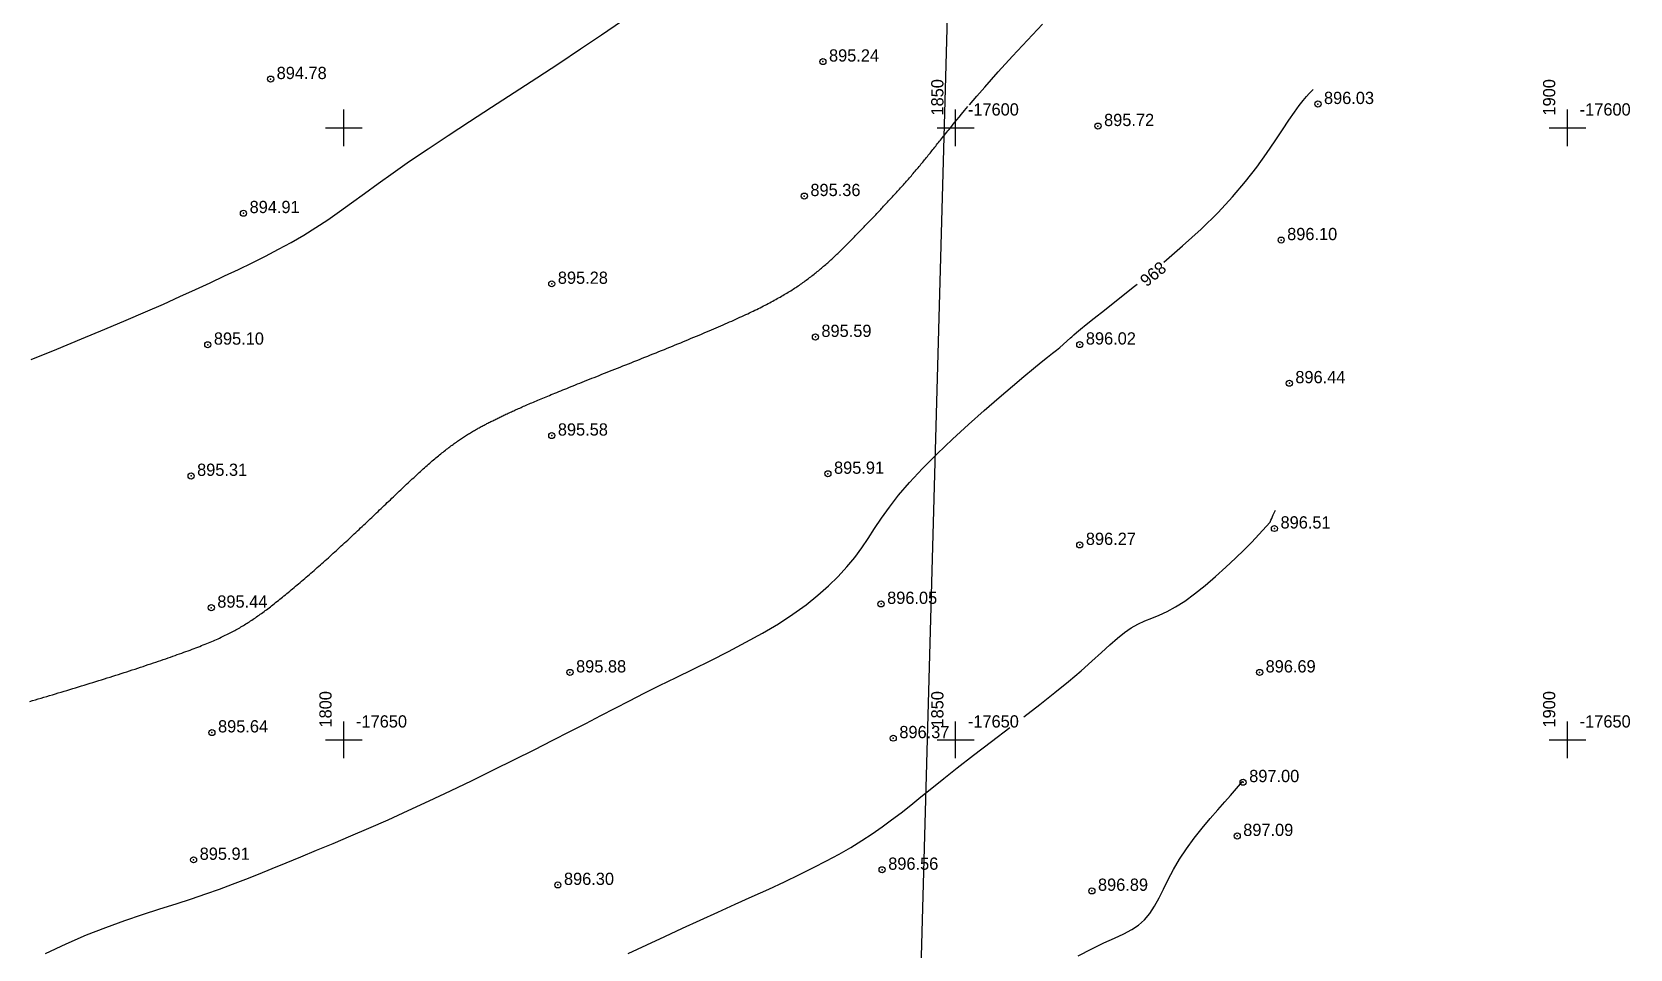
# Model space of a CAD drawing. Header units: millimetres. Extents: x -1114 to 5336, y -18321 to -16715.
# Drawn here: x -1037.8 to -907.2, y -18166 to -18091.1 of the extents above; entities that cross this region are included whole.
import ezdxf

# ---------------------------------------------------------------- set-up
doc = ezdxf.new("R2010")
doc.units = ezdxf.units.MM
doc.header["$PDMODE"] = 32
doc.header["$PDSIZE"] = 0.5
doc.linetypes.add('CONTI', pattern=[0])
for name, color, linetype in [('GOR_BDEFAULT', 212, 'CONTI'), ('GORIZDEFAULT', 32, 'CONTI'), ('NAD_MDEFAULT', 7, 'CONTI'), ('PI_DTDEFAULT', 3, 'CONTI'), ('PI_OTDEFAULT', 172, 'CONTI'), ('PI_TTDEFAULT', 5, 'CONTI'), ('SETKR', 7, 'CONTI')]:
    doc.layers.add(name, color=color, linetype=linetype)
doc.styles.add('1 Цифры отметки', font='', dxfattribs={"height": 1})
doc.styles.get('1 Цифры отметки').set_extended_font_data('Kyrghyz Letterica')

# ---------------------------------------------------------------- blocks, each defined once
blk = doc.blocks.new('BL_333')
at = {"color": 0}
for p, q in [((0, -1.5), (0, 1.5)), ((-1.5, 0), (1.5, 0))]:
    blk.add_line(p, q, dxfattribs=at)

msp = doc.modelspace()

# ---------------------------------------------------------------- linework, layer by layer
at = {"color": 242, "true_color": 0xcd2027, "extrusion": (-0.01325716974884626, 0.01768293051550256, 0.999755750880501), "elevation": 589.8331356211519}
msp.add_lwpolyline([(11816.23120442711, 13994.96296030176), (11803.7132254632, 13998.75885966596), (11779.60471839021, 14006.06942209178), (11743.85568373051, 14013.71036732785), (11708.10664907081, 14021.35131256394), (11381.79729851056, 13610.22881136304), (11465.06582467756, 13552.52405538412), (11816.23113084898, 13994.96298261328)], dxfattribs=at)
at = {"color": 1, "extrusion": (-0.01325716974884626, 0.01768293051550256, 0.999755750880501), "elevation": 589.833135621152}
msp.add_lwpolyline([(11816.23113084898, 13994.96298261328), (11791.19532007743, 14002.55473671864), (11779.60471839021, 14006.06942209178), (11708.10664907081, 14021.35131256394), (11381.79729851056, 13610.22881136304), (11465.06582467756, 13552.52405538412)], dxfattribs=at)
at = {"layer": 'GOR_BDEFAULT', "color": 32, "lineweight": 30}
for points in [[(-940.898549776085, -18105.82104579571, 896), (-939.7185497760847, -18104.54104579572, 896), (-938.6685497760845, -18103.31104579572, 896), (-937.7485497760845, -18102.12104579571, 896), (-936.9485497760852, -18101.01104579571, 896), (-936.2485497760845, -18099.99104579572, 896), (-935.6385497760848, -18099.08104579571, 896), (-935.1185497760853, -18098.29104579572, 896), (-934.6585497760843, -18097.63104579572, 896), (-934.2785497760851, -18097.10104579571, 896), (-933.9485497760852, -18096.68104579571, 896), (-933.6785497760848, -18096.35104579571, 896), (-933.4485497760852, -18096.10104579571, 896), (-933.2785497760851, -18095.92104579571, 896), (-933.1385497760848, -18095.78104579571, 896)], [(-945.3285497760844, -18109.89104579571, 896), (-943.7985497760847, -18108.56104579572, 896), (-942.2985497760847, -18107.20104579571, 896), (-940.898549776085, -18105.82104579571, 896)], [(-950.188549776085, -18113.80104579571, 896), (-949.0585497760849, -18112.92104579571, 896), (-947.7385497760852, -18111.86104579571, 896), (-947.5242568723233, -18111.68785016117, 896)], [(-1036.738549776085, -18166.38104579572, 896), (-1035.038549776085, -18165.58104579571, 896), (-1033.388549776085, -18164.86104579571, 896), (-1031.788549776085, -18164.24104579572, 896), (-1030.258549776085, -18163.68104579571, 896), (-1028.788549776085, -18163.18104579571, 896), (-1027.378549776085, -18162.73104579571, 896), (-1026.058549776085, -18162.31104579572, 896), (-1024.798549776085, -18161.90104579572, 896), (-1023.628549776085, -18161.51104579571, 896), (-1022.508549776085, -18161.11104579571, 896), (-1021.438549776085, -18160.71104579571, 896), (-1020.368549776085, -18160.30104579571, 896), (-1019.308549776085, -18159.88104579572, 896), (-1018.208549776085, -18159.43104579571, 896), (-1017.068549776085, -18158.97104579572, 896), (-1015.848549776085, -18158.47104579572, 896), (-1014.568549776085, -18157.94104579571, 896), (-1013.218549776085, -18157.38104579572, 896), (-1011.788549776085, -18156.77104579571, 896), (-1010.298549776085, -18156.13104579572, 896), (-1008.728549776085, -18155.44104579571, 896), (-1007.078549776084, -18154.69104579571, 896), (-1005.378549776085, -18153.90104579572, 896), (-1003.618549776085, -18153.08104579571, 896), (-1001.858549776085, -18152.23104579571, 896), (-1000.108549776085, -18151.37104579571, 896), (-998.4085497760843, -18150.53104579571, 896), (-996.7885497760853, -18149.72104579572, 896), (-995.2685497760849, -18148.95104579571, 896), (-993.8685497760853, -18148.24104579572, 896), (-992.5785497760844, -18147.57104579571, 896), (-991.358549776085, -18146.94104579571, 896), (-990.1785497760848, -18146.33104579571, 896), (-989.0085497760847, -18145.72104579572, 896), (-987.7985497760847, -18145.11104579571, 896), (-986.5385497760853, -18144.48104579571, 896), (-985.1985497760852, -18143.83104579571, 896), (-983.7985497760847, -18143.14104579571, 896), (-982.358549776085, -18142.43104579571, 896), (-980.9085497760843, -18141.70104579571, 896), (-979.4885497760852, -18140.95104579571, 896), (-978.1285497760846, -18140.20104579571, 896), (-976.8385497760846, -18139.43104579571, 896), (-975.6585497760843, -18138.66104579571, 896), (-974.5785497760844, -18137.89104579571, 896), (-973.608549776085, -18137.11104579571, 896), (-972.728549776085, -18136.34104579571, 896), (-971.938549776085, -18135.56104579572, 896), (-971.228549776085, -18134.79104579572, 896), (-970.5885497760846, -18134.02104579571, 896), (-970.0285497760851, -18133.24104579572, 896), (-969.4985497760845, -18132.46104579571, 896), (-968.9685497760847, -18131.65104579572, 896), (-968.4085497760843, -18130.80104579571, 896), (-967.7685497760849, -18129.90104579572, 896), (-967.0185497760849, -18128.93104579571, 896), (-966.1285497760846, -18127.88104579572, 896), (-965.0585497760849, -18126.75104579571, 896), (-963.8685497760853, -18125.56104579572, 896), (-962.5985497760848, -18124.35104579571, 896), (-961.2985497760847, -18123.16104579571, 896), (-960.0185497760849, -18122.01104579571, 896), (-958.7985497760847, -18120.96104579571, 896), (-957.7085497760845, -18120.02104579571, 896), (-956.7785497760851, -18119.24104579572, 896), (-955.9985497760845, -18118.59104579571, 896), (-955.358549776085, -18118.07104579571, 896), (-954.8385497760846, -18117.66104579571, 896), (-954.4285497760848, -18117.33104579571, 896), (-954.0985497760848, -18117.08104579571, 896), (-953.8285497760844, -18116.87104579571, 896), (-952.9585497760845, -18116.08104579571, 896), (-952.8485497760848, -18115.98104579571, 896), (-952.6985497760852, -18115.84104579571, 896), (-952.478549776085, -18115.64104579571, 896), (-952.148549776085, -18115.37104579571, 896), (-951.6785497760848, -18114.98104579571, 896), (-951.0285497760851, -18114.47104579572, 896), (-950.188549776085, -18113.80104579571, 896)]]:
    msp.add_polyline3d(points, dxfattribs=at)
at = {"layer": 'GORIZDEFAULT', "color": 32}
for points in [[(-1037.908549776084, -18117.83104579571, 895), (-1035.808549776085, -18116.99104579572, 895), (-1033.788549776085, -18116.16104579571, 895), (-1031.888549776085, -18115.37104579571, 895), (-1030.148549776085, -18114.63104579572, 895), (-1028.558549776085, -18113.95104579571, 895), (-1027.098549776085, -18113.31104579572, 895), (-1025.748549776084, -18112.70104579571, 895), (-1024.478549776085, -18112.13104579572, 895), (-1023.268549776085, -18111.57104579571, 895), (-1022.108549776085, -18111.02104579571, 895), (-1020.968549776085, -18110.48104579571, 895), (-1019.848549776085, -18109.94104579571, 895), (-1018.758549776085, -18109.39104579571, 895), (-1017.688549776085, -18108.84104579571, 895), (-1016.648549776085, -18108.27104579571, 895), (-1015.628549776085, -18107.68104579571, 895), (-1014.638549776085, -18107.07104579571, 895), (-1013.668549776085, -18106.43104579571, 895), (-1012.708549776085, -18105.76104579571, 895), (-1011.718549776085, -18105.05104579571, 895), (-1010.668549776085, -18104.28104579571, 895), (-1009.548549776085, -18103.47104579572, 895), (-1008.328549776084, -18102.59104579571, 895), (-1006.968549776085, -18101.64104579571, 895), (-1005.458549776085, -18100.62104579571, 895), (-1003.818549776085, -18099.53104579571, 895), (-1002.078549776084, -18098.40104579572, 895), (-1000.268549776085, -18097.23104579571, 895), (-998.4285497760848, -18096.04104579572, 895), (-996.5885497760846, -18094.84104579571, 895), (-994.7685497760849, -18093.65104579572, 895), (-992.9985497760845, -18092.47104579572, 895), (-991.2885497760853, -18091.32104579571, 895), (-989.648549776085, -18090.20104579571, 895)], [(-961.228549776085, -18097.03104579571, 895.5), (-960.6185497760853, -18096.32104579571, 895.5), (-959.9685497760847, -18095.58104579571, 895.5), (-958.8785497760846, -18094.35104579571, 895.5), (-957.6985497760852, -18093.07104579571, 895.5), (-956.478549776085, -18091.76104579571, 895.5), (-955.2385497760852, -18090.45104579571, 895.5)], [(-1038.017299776085, -18145.77500412905, 895.5), (-1037.786746390669, -18145.70839931134, 895.5), (-1037.555685192751, -18145.64138433738, 895.5), (-1037.324077119835, -18145.57393967592, 895.5), (-1037.091883109418, -18145.50604579572, 895.5), (-1036.859077119835, -18145.43768967592, 895.5), (-1036.625685192751, -18145.36888433738, 895.5), (-1036.391746390668, -18145.29964931134, 895.5), (-1036.157299776085, -18145.23000412905, 895.5), (-1035.922384411501, -18145.15996832176, 895.5), (-1035.687039359418, -18145.08956142071, 895.5), (-1035.451303682335, -18145.01880295718, 895.5), (-1035.215216442752, -18144.94771246238, 895.5), (-1034.978823213584, -18144.8763127228, 895.5), (-1034.742195609418, -18144.80463954571, 895.5), (-1034.505411755252, -18144.73273199363, 895.5), (-1034.268549776085, -18144.66062912905, 895.5), (-1034.031687796918, -18144.58837001447, 895.5), (-1033.794903942751, -18144.51599371238, 895.5), (-1033.558276338585, -18144.4435392853, 895.5), (-1033.321883109418, -18144.37104579572, 895.5), (-1033.085802380251, -18144.29854254051, 895.5), (-1032.850112276084, -18144.22601975405, 895.5), (-1032.614890921918, -18144.15345790509, 895.5), (-1032.380216442752, -18144.08083746238, 895.5), (-1032.146166963585, -18144.00813889467, 895.5), (-1031.912820609418, -18143.93534267072, 895.5), (-1031.680255505252, -18143.86242925926, 895.5), (-1031.448549776085, -18143.78937912905, 895.5), (-1031.21777829171, -18143.71618576967, 895.5), (-1030.988002901085, -18143.64289475405, 895.5), (-1030.75928219796, -18143.56956467593, 895.5), (-1030.531674776085, -18143.49625412905, 895.5), (-1030.30523922921, -18143.42302170718, 895.5), (-1030.080034151085, -18143.34992600405, 895.5), (-1029.85611813546, -18143.27702561343, 895.5), (-1029.633549776085, -18143.20437912905, 895.5), (-1029.412394177127, -18143.13203537905, 895.5), (-1029.192742484418, -18143.06000412905, 895.5), (-1028.97469235421, -18142.98828537905, 895.5), (-1028.758341442752, -18142.91687912905, 895.5), (-1028.543787406293, -18142.84578537905, 895.5), (-1028.331127901085, -18142.77500412905, 895.5), (-1028.120460583376, -18142.70453537905, 895.5), (-1027.911883109418, -18142.63437912905, 895.5), (-1027.705486625044, -18142.56454188947, 895.5), (-1027.501336234418, -18142.49505621238, 895.5), (-1027.299490531293, -18142.4259611603, 895.5), (-1027.100008109418, -18142.35729579571, 895.5), (-1026.902947562543, -18142.28909918113, 895.5), (-1026.708367484418, -18142.22141037905, 895.5), (-1026.516326468794, -18142.15426845196, 895.5), (-1026.326883109418, -18142.08771246238, 895.5), (-1026.140096000044, -18142.02177496238, 895.5), (-1025.956023734419, -18141.95646246238, 895.5), (-1025.774724906293, -18141.89177496238, 895.5), (-1025.596258109418, -18141.82771246238, 895.5), (-1025.420681937543, -18141.76427496238, 895.5), (-1025.248054984419, -18141.70146246238, 895.5), (-1025.078435843793, -18141.63927496238, 895.5), (-1024.911883109418, -18141.57771246238, 895.5), (-1024.748435843793, -18141.51676845197, 895.5), (-1024.588054984418, -18141.45641037905, 895.5), (-1024.430681937543, -18141.39659918113, 895.5), (-1024.276258109418, -18141.33729579571, 895.5), (-1024.124724906293, -18141.27846116029, 895.5), (-1023.976023734418, -18141.22005621238, 895.5), (-1023.830096000043, -18141.16204188946, 895.5), (-1023.686883109418, -18141.10437912905, 895.5), (-1023.546319958376, -18141.04703212384, 895.5), (-1023.408315401085, -18140.98997808738, 895.5), (-1023.272771781293, -18140.93319748842, 895.5), (-1023.139591442751, -18140.87667079571, 895.5), (-1023.00867672921, -18140.82037847801, 895.5), (-1022.879929984419, -18140.76430100405, 895.5), (-1022.753253552127, -18140.70841884259, 895.5), (-1022.628549776085, -18140.65271246238, 895.5), (-1022.505730765668, -18140.59715907697, 895.5), (-1022.384747692751, -18140.54172287905, 895.5), (-1022.265561494835, -18140.48636480613, 895.5), (-1022.148133109418, -18140.43104579571, 895.5), (-1022.032423474002, -18140.3757267853, 895.5), (-1021.918393526085, -18140.32036871238, 895.5), (-1021.806004203168, -18140.26493251446, 895.5), (-1021.695216442751, -18140.20937912905, 895.5), (-1021.585978161502, -18140.15366623842, 895.5), (-1021.478185192752, -18140.09773850405, 895.5), (-1021.371720349001, -18140.04153733217, 895.5), (-1021.266466442751, -18139.98500412905, 895.5), (-1021.162306286502, -18139.92808030092, 895.5), (-1021.059122692752, -18139.87070725405, 895.5), (-1020.956798474002, -18139.81282639467, 895.5), (-1020.855216442752, -18139.75437912905, 895.5), (-1020.754269177127, -18139.69531662905, 895.5), (-1020.653888317752, -18139.63562912905, 895.5), (-1020.554015270876, -18139.57531662905, 895.5), (-1020.454591442752, -18139.51437912905, 895.5), (-1020.355558239627, -18139.45281662905, 895.5), (-1020.256857067751, -18139.39062912905, 895.5), (-1020.158429333376, -18139.32781662905, 895.5), (-1020.060216442752, -18139.26437912905, 895.5), (-1019.962156546918, -18139.20030686343, 895.5), (-1019.864174776085, -18139.13555100405, 895.5), (-1019.766193005252, -18139.07005295717, 895.5), (-1019.668133109418, -18139.00375412905, 895.5), (-1019.569916963585, -18138.93659592593, 895.5), (-1019.471466442752, -18138.86851975405, 895.5), (-1019.372703421918, -18138.79946701967, 895.5), (-1019.273549776085, -18138.72937912905, 895.5), (-1019.173930635459, -18138.65820074363, 895.5), (-1019.073784151085, -18138.58588954572, 895.5), (-1018.97305172921, -18138.5124064728, 895.5), (-1018.871674776085, -18138.43771246238, 895.5), (-1018.769594697959, -18138.36176845197, 895.5), (-1018.666752901085, -18138.28453537905, 895.5), (-1018.563090791709, -18138.20597418113, 895.5), (-1018.458549776085, -18138.12604579571, 895.5), (-1018.353077770877, -18138.04472092593, 895.5), (-1018.246648734418, -18137.96200933738, 895.5), (-1018.13924313546, -18137.87793056134, 895.5), (-1018.030841442752, -18137.79250412905, 895.5), (-1017.921424125043, -18137.70574957176, 895.5), (-1017.810971651084, -18137.61768642072, 895.5), (-1017.699464489627, -18137.52833420717, 895.5), (-1017.586883109418, -18137.43771246238, 895.5), (-1017.473221000043, -18137.3458439728, 895.5), (-1017.358523734418, -18137.25276454571, 895.5), (-1017.242849906293, -18137.15851324363, 895.5), (-1017.126258109418, -18137.06312912905, 895.5), (-1017.008806937543, -18136.96665126447, 895.5), (-1016.890554984418, -18136.86911871238, 895.5), (-1016.771560843793, -18136.7705705353, 895.5), (-1016.651883109418, -18136.67104579571, 895.5), (-1016.531570609418, -18136.57058030092, 895.5), (-1016.410633109418, -18136.46919683738, 895.5), (-1016.289070609418, -18136.36691493634, 895.5), (-1016.166883109418, -18136.26375412905, 895.5), (-1016.044070609418, -18136.15973394676, 895.5), (-1015.920633109418, -18136.05487392071, 895.5), (-1015.796570609418, -18135.94919358217, 895.5), (-1015.671883109418, -18135.84271246238, 895.5), (-1015.546573864626, -18135.73544683738, 895.5), (-1015.420659151085, -18135.62739996238, 895.5), (-1015.294158500043, -18135.51857183738, 895.5), (-1015.167091442751, -18135.40896246238, 895.5), (-1015.03947751046, -18135.29857183738, 895.5), (-1014.911336234418, -18135.18739996238, 895.5), (-1014.782687145876, -18135.07544683738, 895.5), (-1014.653549776085, -18134.96271246238, 895.5), (-1014.52395016671, -18134.8492033478, 895.5), (-1014.393940401084, -18134.73495204572, 895.5), (-1014.26357907296, -18134.61999761863, 895.5), (-1014.132924776085, -18134.50437912905, 895.5), (-1014.00203610421, -18134.38813563947, 895.5), (-1013.870971651085, -18134.27130621238, 895.5), (-1013.73979001046, -18134.1539299103, 895.5), (-1013.608549776085, -18134.03604579571, 895.5), (-1013.477296520877, -18133.91768967592, 895.5), (-1013.346023734418, -18133.79888433738, 895.5), (-1013.21471188546, -18133.67964931134, 895.5), (-1013.083341442752, -18133.56000412905, 895.5), (-1012.951892875043, -18133.43996832175, 895.5), (-1012.820346651085, -18133.31956142071, 895.5), (-1012.688683239627, -18133.19880295717, 895.5), (-1012.556883109418, -18133.07771246238, 895.5), (-1012.424936494835, -18132.95630946759, 895.5), (-1012.292872692751, -18132.83461350404, 895.5), (-1012.160730765669, -18132.71264410301, 895.5), (-1012.028549776085, -18132.59042079571, 895.5), (-1011.896368786502, -18132.46796311342, 895.5), (-1011.764226859418, -18132.34529058738, 895.5), (-1011.632163057335, -18132.22242274884, 895.5), (-1011.500216442751, -18132.09937912905, 895.5), (-1011.36842282296, -18131.97618251446, 895.5), (-1011.236804984418, -18131.85286871238, 895.5), (-1011.105382458377, -18131.7294767853, 895.5), (-1010.974174776085, -18131.60604579571, 895.5), (-1010.843201468793, -18131.48261480613, 895.5), (-1010.712482067752, -18131.35922287905, 895.5), (-1010.58203610421, -18131.23590907696, 895.5), (-1010.451883109418, -18131.11271246238, 895.5), (-1010.322042614626, -18130.98966884259, 895.5), (-1010.192534151085, -18130.86680100405, 895.5), (-1010.063377250043, -18130.74412847801, 895.5), (-1009.934591442751, -18130.62167079572, 895.5), (-1009.80619626046, -18130.49944748842, 895.5), (-1009.678211234418, -18130.37747808738, 895.5), (-1009.550655895877, -18130.25578212384, 895.5), (-1009.423549776085, -18130.13437912905, 895.5), (-1009.296909151085, -18130.01329188946, 895.5), (-1009.170737276085, -18129.89255621238, 895.5), (-1009.045034151085, -18129.7722111603, 895.5), (-1008.919799776085, -18129.65229579571, 895.5), (-1008.795034151085, -18129.53284918113, 895.5), (-1008.670737276085, -18129.41391037905, 895.5), (-1008.546909151085, -18129.29551845196, 895.5), (-1008.423549776085, -18129.17771246238, 895.5), (-1008.300662406294, -18129.06052821759, 895.5), (-1008.178263317752, -18128.94398850404, 895.5), (-1008.05637204171, -18128.828112853, 895.5), (-1007.935008109418, -18128.71292079572, 895.5), (-1007.814191052126, -18128.59843186342, 895.5), (-1007.693940401085, -18128.48466558738, 895.5), (-1007.574275687543, -18128.37164149884, 895.5), (-1007.455216442751, -18128.25937912905, 895.5), (-1007.33678219796, -18128.14790126446, 895.5), (-1007.218992484418, -18128.03724371238, 895.5), (-1007.101866833376, -18127.9274455353, 895.5), (-1006.985424776085, -18127.81854579571, 895.5), (-1006.869685843793, -18127.71058355613, 895.5), (-1006.754669567752, -18127.60359787905, 895.5), (-1006.640395479209, -18127.49762782696, 895.5), (-1006.526883109418, -18127.39271246238, 895.5), (-1006.414148734418, -18127.28888759259, 895.5), (-1006.302195609418, -18127.18617600404, 895.5), (-1006.191023734418, -18127.084597228, 895.5), (-1006.080633109418, -18126.98417079571, 895.5), (-1005.971023734418, -18126.88491623842, 895.5), (-1005.862195609418, -18126.78685308738, 895.5), (-1005.754148734418, -18126.69000087384, 895.5), (-1005.646883109418, -18126.59437912904, 895.5), (-1005.540401989627, -18126.50001063946, 895.5), (-1005.434721651085, -18126.40693121238, 895.5), (-1005.329861625043, -18126.3151799103, 895.5), (-1005.225841442752, -18126.22479579571, 895.5), (-1005.12268063546, -18126.13581793113, 895.5), (-1005.020398734418, -18126.04828537905, 895.5), (-1004.919015270877, -18125.96223720196, 895.5), (-1004.818549776085, -18125.87771246238, 895.5), (-1004.719015270877, -18125.79473720197, 895.5), (-1004.620398734419, -18125.71328537905, 895.5), (-1004.52268063546, -18125.63331793113, 895.5), (-1004.425841442751, -18125.55479579571, 895.5), (-1004.329861625043, -18125.4776799103, 895.5), (-1004.234721651085, -18125.40193121238, 895.5), (-1004.140401989626, -18125.32751063946, 895.5), (-1004.046883109419, -18125.25437912905, 895.5), (-1003.95414547921, -18125.18250087384, 895.5), (-1003.862169567751, -18125.11185308738, 895.5), (-1003.770935843793, -18125.04241623842, 895.5), (-1003.680424776085, -18124.97417079571, 895.5), (-1003.590616833377, -18124.90709722801, 895.5), (-1003.501492484418, -18124.84117600405, 895.5), (-1003.41303219796, -18124.77638759259, 895.5), (-1003.325216442751, -18124.71271246238, 895.5), (-1003.238025687543, -18124.65013108217, 895.5), (-1003.151440401085, -18124.58862392071, 895.5), (-1003.065441052127, -18124.52817144675, 895.5), (-1002.980008109418, -18124.46875412904, 895.5), (-1002.89512204171, -18124.41035243634, 895.5), (-1002.810763317751, -18124.35294683738, 895.5), (-1002.726912406293, -18124.29651780092, 895.5), (-1002.643549776085, -18124.24104579572, 895.5), (-1002.560655895876, -18124.1865080353, 895.5), (-1002.478211234418, -18124.13286871238, 895.5), (-1002.39619626046, -18124.08008876447, 895.5), (-1002.314591442751, -18124.02812912905, 895.5), (-1002.233377250043, -18123.97695074363, 895.5), (-1002.152534151084, -18123.92651454571, 895.5), (-1002.072042614626, -18123.8767814728, 895.5), (-1001.991883109418, -18123.82771246238, 895.5), (-1001.912032849002, -18123.77927496238, 895.5), (-1001.832456026085, -18123.73146246238, 895.5), (-1001.753113578168, -18123.68427496238, 895.5), (-1001.673966442751, -18123.63771246238, 895.5), (-1001.594975557335, -18123.59177496238, 895.5), (-1001.516101859418, -18123.54646246238, 895.5), (-1001.437306286502, -18123.50177496238, 895.5), (-1001.358549776085, -18123.45771246238, 895.5), (-1001.279799776085, -18123.41426519676, 895.5), (-1001.201049776085, -18123.37138433738, 895.5), (-1001.122299776085, -18123.32901129051, 895.5), (-1001.043549776085, -18123.28708746238, 895.5), (-1000.964799776085, -18123.24555425925, 895.5), (-1000.886049776085, -18123.20435308738, 895.5), (-1000.807299776086, -18123.163425353, 895.5), (-1000.728549776085, -18123.12271246238, 895.5), (-1000.649793265668, -18123.08216233217, 895.5), (-1000.570997692752, -18123.04174892071, 895.5), (-1000.492123994835, -18123.00145269676, 895.5), (-1000.413133109419, -18122.96125412905, 895.5), (-1000.333985974002, -18122.92113368634, 895.5), (-1000.254643526085, -18122.88107183738, 895.5), (-1000.175066703168, -18122.84104905092, 895.5), (-1000.095216442752, -18122.80104579571, 895.5), (-1000.015050427127, -18122.76104579571, 895.5), (-999.9345133177521, -18122.72104579572, 895.5), (-999.853546520877, -18122.68104579571, 895.5), (-999.7720914427518, -18122.64104579571, 895.5), (-999.6900894896262, -18122.60104579571, 895.5), (-999.6074820677513, -18122.56104579571, 895.5), (-999.5242105833768, -18122.52104579571, 895.5), (-999.4402164427511, -18122.48104579571, 895.5), (-999.3554475625433, -18122.44103603009, 895.5), (-999.2698779010843, -18122.40096767071, 895.5), (-999.1834879271264, -18122.36078212384, 895.5), (-999.0962581094182, -18122.32042079571, 895.5), (-999.00816891671, -18122.27982509259, 895.5), (-998.9192008177515, -18122.23893642072, 895.5), (-998.8293342812931, -18122.19769618634, 895.5), (-998.7385497760852, -18122.15604579571, 895.5), (-998.6468147500436, -18122.11393642072, 895.5), (-998.5540445677516, -18122.07135829571, 895.5), (-998.4601415729603, -18122.02831142072, 895.5), (-998.3650081094183, -18121.98479579571, 895.5), (-998.268546520877, -18121.94081142071, 895.5), (-998.1706591510847, -18121.89635829571, 895.5), (-998.0712483437928, -18121.85143642071, 895.5), (-997.9702164427517, -18121.80604579571, 895.5), (-997.8674755573347, -18121.76018316551, 895.5), (-997.7629768594179, -18121.71383225405, 895.5), (-997.6566812865012, -18121.66697353009, 895.5), (-997.5485497760847, -18121.61958746238, 895.5), (-997.4385432656682, -18121.57165451967, 895.5), (-997.3266226927517, -18121.52315517071, 895.5), (-997.2127489948352, -18121.47406988425, 895.5), (-997.0968831094178, -18121.42437912905, 895.5), (-996.9789859740013, -18121.37406337384, 895.5), (-996.8590185260846, -18121.32310308738, 895.5), (-996.7369417031678, -18121.27147873842, 895.5), (-996.6127164427517, -18121.21917079572, 895.5), (-996.4863036823344, -18121.16615972801, 895.5), (-996.3576643594179, -18121.11242600405, 895.5), (-996.226759411501, -18121.05795009259, 895.5), (-996.0935497760847, -18121.00271246238, 895.5), (-995.9579931354601, -18120.94669032696, 895.5), (-995.8200341510847, -18120.88984787905, 895.5), (-995.6796142292096, -18120.83214605613, 895.5), (-995.5366747760854, -18120.77354579571, 895.5), (-995.3911571979597, -18120.7140080353, 895.5), (-995.2430029010848, -18120.65349371238, 895.5), (-995.09215329171, -18120.59196376447, 895.5), (-994.938549776085, -18120.52937912905, 895.5), (-994.782137015668, -18120.46570725405, 895.5), (-994.622872692752, -18120.40094162905, 895.5), (-994.4607177448352, -18120.33508225405, 895.5), (-994.2956331094183, -18120.26812912905, 895.5), (-994.1275797240014, -18120.20008225405, 895.5), (-993.9565185260853, -18120.13094162905, 895.5), (-993.7824104531683, -18120.06070725405, 895.5), (-993.605216442751, -18119.98937912905, 895.5), (-993.424920218793, -18119.91696050926, 895.5), (-993.2415966510844, -18119.84346767071, 895.5), (-993.0553433958767, -18119.76892014467, 895.5), (-992.8662581094177, -18119.69333746238, 895.5), (-992.6744384479598, -18119.61673915509, 895.5), (-992.4799820677517, -18119.53914475405, 895.5), (-992.2829866250431, -18119.4605737905, 895.5), (-992.0835497760845, -18119.38104579571, 895.5), (-991.8817691771264, -18119.30058681134, 895.5), (-991.6777424844186, -18119.21924892071, 895.5), (-991.4715673542096, -18119.13709071759, 895.5), (-991.2633414427519, -18119.05417079571, 895.5), (-991.0531624062933, -18118.97054774884, 895.5), (-990.8411279010852, -18118.88628017071, 895.5), (-990.6273355833764, -18118.80142665509, 895.5), (-990.4118831094183, -18118.71604579571, 895.5), (-990.1948713906677, -18118.63018642072, 895.5), (-989.9764143594184, -18118.54385829571, 895.5), (-989.7566292031679, -18118.45706142072, 895.5), (-989.5356331094181, -18118.36979579572, 895.5), (-989.3135432656682, -18118.28206142071, 895.5), (-989.0904768594182, -18118.19385829571, 895.5), (-988.8665510781684, -18118.10518642071, 895.5), (-988.6418831094179, -18118.01604579571, 895.5), (-988.4165901406677, -18117.92644618634, 895.5), (-988.190789359418, -18117.83643642072, 895.5), (-987.9645979531679, -18117.74607509259, 895.5), (-987.7381331094184, -18117.65542079571, 895.5), (-987.5115120156679, -18117.56453212384, 895.5), (-987.2848518594183, -18117.47346767071, 895.5), (-987.0582698281678, -18117.38228603009, 895.5), (-986.8318831094184, -18117.29104579572, 895.5), (-986.6058056354595, -18117.19979905092, 895.5), (-986.3801383177515, -18117.10857183738, 895.5), (-986.154978812543, -18117.01738368634, 895.5), (-985.9304247760847, -18116.92625412905, 895.5), (-985.7065738646261, -18116.83520269676, 895.5), (-985.4835237344178, -18116.74424892071, 895.5), (-985.2613720417094, -18116.65341233217, 895.5), (-985.0402164427514, -18116.56271246238, 895.5), (-984.8201578490016, -18116.47217535301, 895.5), (-984.601310192752, -18116.38185308738, 895.5), (-984.3837906615017, -18116.29180425926, 895.5), (-984.167716442752, -18116.20208746238, 895.5), (-983.9532047240018, -18116.11276129051, 895.5), (-983.7403726927514, -18116.02388433738, 895.5), (-983.5293375365018, -18115.93551519676, 895.5), (-983.3202164427512, -18115.84771246238, 895.5), (-983.1131233437927, -18115.7605314728, 895.5), (-982.9081591510849, -18115.67401454571, 895.5), (-982.7054215208764, -18115.58820074363, 895.5), (-982.5050081094178, -18115.50312912905, 895.5), (-982.3070165729596, -18115.41883876446, 895.5), (-982.1115445677515, -18115.33536871238, 895.5), (-981.9186897500431, -18115.25275803529, 895.5), (-981.728549776085, -18115.17104579571, 895.5), (-981.5411995156683, -18115.09025478009, 895.5), (-981.3566226927514, -18115.01034267071, 895.5), (-981.1747802448353, -18114.93125087384, 895.5), (-980.9956331094181, -18114.85292079571, 895.5), (-980.8191422240016, -18114.77529384259, 895.5), (-980.6452685260847, -18114.69831142071, 895.5), (-980.4739729531684, -18114.62191493634, 895.5), (-980.3052164427518, -18114.54604579571, 895.5), (-980.1389631875436, -18114.47065842592, 895.5), (-979.9751904010845, -18114.39575933738, 895.5), (-979.8138785521269, -18114.32136806134, 895.5), (-979.6550081094183, -18114.24750412905, 895.5), (-979.4985595417102, -18114.17418707176, 895.5), (-979.3445133177511, -18114.10143642071, 895.5), (-979.1928499062933, -18114.02927170717, 895.5), (-979.0435497760845, -18113.95771246238, 895.5), (-978.8965868854602, -18113.88676845197, 895.5), (-978.7519091510849, -18113.81641037905, 895.5), (-978.6094579792098, -18113.74659918113, 895.5), (-978.4691747760853, -18113.67729579572, 895.5), (-978.3310009479601, -18113.6084611603, 895.5), (-978.1948779010845, -18113.54005621238, 895.5), (-978.0607470417099, -18113.47204188947, 895.5), (-977.9285497760848, -18113.40437912905, 895.5), (-977.7982275104596, -18113.33703212384, 895.5), (-977.6697216510847, -18113.26997808738, 895.5), (-977.5429736042097, -18113.20319748842, 895.5), (-977.4179247760849, -18113.13667079571, 895.5), (-977.2945165729598, -18113.070378478, 895.5), (-977.1726904010848, -18113.00430100405, 895.5), (-977.0523876667094, -18112.93841884259, 895.5), (-976.9335497760849, -18112.87271246238, 895.5), (-976.8161279010847, -18112.80716233217, 895.5), (-976.7001122760848, -18112.74174892071, 895.5), (-976.5855029010845, -18112.67645269676, 895.5), (-976.4722997760846, -18112.61125412905, 895.5), (-976.360502901085, -18112.54613368634, 895.5), (-976.250112276085, -18112.48107183738, 895.5), (-976.1411279010845, -18112.41604905092, 895.5), (-976.0335497760852, -18112.35104579571, 895.5), (-975.9273681354598, -18112.2860392853, 895.5), (-975.8225341510852, -18112.22099371238, 895.5), (-975.7189892292099, -18112.15587001446, 895.5), (-975.6166747760853, -18112.09062912905, 895.5), (-975.51553219796, -18112.02523199363, 895.5), (-975.4155029010853, -18111.95963954572, 895.5), (-975.3165282917098, -18111.8938127228, 895.5), (-975.2185497760847, -18111.82771246238, 895.5), (-975.1215087604596, -18111.76130621238, 895.5), (-975.0253466510849, -18111.69458746238, 895.5), (-974.93000485421, -18111.62755621238, 895.5), (-974.8354247760853, -18111.56021246238, 895.5), (-974.7415478229605, -18111.49255621238, 895.5), (-974.6483154010848, -18111.42458746238, 895.5), (-974.5556689167097, -18111.35630621238, 895.5), (-974.4635497760846, -18111.28771246238, 895.5), (-974.3719091510848, -18111.21880946759, 895.5), (-974.2807372760844, -18111.14961350405, 895.5), (-974.1900341510845, -18111.08014410301, 895.5), (-974.0997997760851, -18111.01042079572, 895.5), (-974.0100341510843, -18110.94046311342, 895.5), (-973.9207372760848, -18110.87029058738, 895.5), (-973.8319091510848, -18110.79992274884, 895.5), (-973.7435497760853, -18110.72937912905, 895.5), (-973.6556591510853, -18110.65866949363, 895.5), (-973.5682372760848, -18110.58776454571, 895.5), (-973.4812841510848, -18110.5166252228, 895.5), (-973.3947997760852, -18110.44521246238, 895.5), (-973.3087841510851, -18110.37348720197, 895.5), (-973.2232372760855, -18110.30141037905, 895.5), (-973.1381591510853, -18110.22894293113, 895.5), (-973.0535497760848, -18110.15604579571, 895.5), (-972.9694026406678, -18110.08268967592, 895.5), (-972.8856851927512, -18110.00888433738, 895.5), (-972.802358369835, -18109.93464931134, 895.5), (-972.7193831094182, -18109.86000412905, 895.5), (-972.6367203490017, -18109.78496832176, 895.5), (-972.5543310260846, -18109.70956142071, 895.5), (-972.4721760781676, -18109.63380295717, 895.5), (-972.3902164427518, -18109.55771246238, 895.5), (-972.3084195677511, -18109.48130946759, 895.5), (-972.2267789427515, -18109.40461350405, 895.5), (-972.1452945677511, -18109.32764410301, 895.5), (-972.0639664427517, -18109.25042079571, 895.5), (-971.9827945677516, -18109.17296311342, 895.5), (-971.9017789427517, -18109.09529058738, 895.5), (-971.8209195677518, -18109.01742274884, 895.5), (-971.7402164427513, -18108.93937912905, 895.5), (-971.6596695677517, -18108.86117600404, 895.5), (-971.5792789427514, -18108.78281662905, 895.5), (-971.4990445677513, -18108.70430100405, 895.5), (-971.4189664427513, -18108.62562912904, 895.5), (-971.3390445677514, -18108.54680100405, 895.5), (-971.2592789427517, -18108.46781662904, 895.5), (-971.1796695677513, -18108.38867600404, 895.5), (-971.1002164427509, -18108.30937912905, 895.5), (-971.0209163125428, -18108.22992274884, 895.5), (-970.9417529010843, -18108.15029058738, 895.5), (-970.862706677126, -18108.07046311342, 895.5), (-970.7837581094182, -18107.99042079571, 895.5), (-970.7048876667095, -18107.910144103, 895.5), (-970.6260758177514, -18107.82961350405, 895.5), (-970.5473030312933, -18107.74880946759, 895.5), (-970.4685497760847, -18107.66771246238, 895.5), (-970.3897965208762, -18107.5863127228, 895.5), (-970.3110237344181, -18107.50463954571, 895.5), (-970.23221188546, -18107.42273199363, 895.5), (-970.1533414427513, -18107.34062912905, 895.5), (-970.0743928750435, -18107.25837001446, 895.5), (-969.9953466510851, -18107.17599371238, 895.5), (-969.9161832396267, -18107.0935392853, 895.5), (-969.8368831094185, -18107.01104579571, 895.5), (-969.7574332396262, -18106.92853928529, 895.5), (-969.677846651085, -18106.84599371238, 895.5), (-969.5981428750429, -18106.76337001446, 895.5), (-969.5183414427511, -18106.68062912904, 895.5), (-969.4384618854601, -18106.59773199363, 895.5), (-969.3585237344178, -18106.51463954571, 895.5), (-969.2785465208763, -18106.43131272279, 895.5), (-969.1985497760843, -18106.34771246238, 895.5), (-969.1185465208764, -18106.26380946759, 895.5), (-969.038523734418, -18106.17961350405, 895.5), (-968.9584618854597, -18106.095144103, 895.5), (-968.8783414427517, -18106.01042079571, 895.5), (-968.7981428750427, -18105.92546311342, 895.5), (-968.717846651085, -18105.84029058738, 895.5), (-968.6374332396263, -18105.75492274884, 895.5), (-968.5568831094179, -18105.66937912905, 895.5), (-968.4761832396262, -18105.58367600404, 895.5), (-968.3953466510848, -18105.49781662905, 895.5), (-968.3143928750433, -18105.41180100404, 895.5), (-968.2333414427512, -18105.32562912905, 895.5), (-968.15221188546, -18105.23930100404, 895.5), (-968.0710237344183, -18105.15281662904, 895.5), (-967.9897965208766, -18105.06617600405, 895.5), (-967.9085497760852, -18104.97937912905, 895.5), (-967.827303031293, -18104.89242274884, 895.5), (-967.7460758177513, -18104.80529058738, 895.5), (-967.6648876667095, -18104.71796311342, 895.5), (-967.5837581094183, -18104.63042079571, 895.5), (-967.5027066771263, -18104.542644103, 895.5), (-967.4217529010848, -18104.45461350405, 895.5), (-967.3409163125434, -18104.36630946759, 895.5), (-967.2602164427517, -18104.27771246238, 895.5), (-967.1796630573353, -18104.18880946759, 895.5), (-967.0992268594182, -18104.09961350404, 895.5), (-967.018868786502, -18104.010144103, 895.5), (-966.938549776085, -18103.92042079571, 895.5), (-966.8582307656679, -18103.83046311342, 895.5), (-966.7778726927518, -18103.74029058738, 895.5), (-966.6974364948346, -18103.64992274883, 895.5), (-966.6168831094183, -18103.55937912905, 895.5), (-966.5361864948345, -18103.46866949363, 895.5), (-966.4553726927516, -18103.37776454571, 895.5), (-966.3744807656685, -18103.2866252228, 895.5), (-966.2935497760845, -18103.19521246238, 895.5), (-966.2126187865015, -18103.10348720196, 895.5), (-966.1317268594184, -18103.01141037904, 895.5), (-966.0509130573346, -18102.91894293113, 895.5), (-965.9702164427517, -18102.82604579571, 895.5), (-965.889682588585, -18102.73270920717, 895.5), (-965.8093831094184, -18102.63904058738, 895.5), (-965.7293961302512, -18102.54517665509, 895.5), (-965.6497997760853, -18102.45125412905, 895.5), (-965.570672171918, -18102.357409728, 895.5), (-965.4920914427512, -18102.26378017071, 895.5), (-965.414135713585, -18102.17050217592, 895.5), (-965.3368831094185, -18102.07771246238, 895.5), (-965.2603792031687, -18101.98550217592, 895.5), (-965.1845393594185, -18101.89378017071, 895.5), (-965.109246390668, -18101.802409728, 895.5), (-965.0343831094178, -18101.71125412905, 895.5), (-964.959832328168, -18101.62017665509, 895.5), (-964.8854768594183, -18101.52904058738, 895.5), (-964.8111995156678, -18101.43770920717, 895.5), (-964.7368831094182, -18101.34604579572, 895.5), (-964.662423474002, -18101.25393642072, 895.5), (-964.5877685260848, -18101.16135829571, 895.5), (-964.5128792031683, -18101.06831142071, 895.5), (-964.4377164427515, -18100.97479579571, 895.5), (-964.3622411823353, -18100.88081142071, 895.5), (-964.2864143594188, -18100.78635829571, 895.5), (-964.210196911502, -18100.69143642072, 895.5), (-964.1335497760847, -18100.59604579572, 895.5), (-964.0564404010847, -18100.5001799103, 895.5), (-963.9788622760843, -18100.40380621238, 895.5), (-963.9008154010844, -18100.30688563946, 895.5), (-963.822299776085, -18100.20937912905, 895.5), (-963.743315401085, -18100.11124761863, 895.5), (-963.6638622760847, -18100.01245204571, 895.5), (-963.5839404010849, -18099.9129533478, 895.5), (-963.5035497760846, -18099.81271246238, 895.5), (-963.4225634479599, -18099.71155360822, 895.5), (-963.3403466510845, -18099.60875412905, 895.5), (-963.25613766671, -18099.50345464988, 895.5), (-963.1691747760851, -18099.39479579572, 895.5), (-963.0786962604598, -18099.28191819155, 895.5), (-962.9839404010845, -18099.16396246238, 895.5), (-962.88414547921, -18099.04006923322, 895.5), (-962.7785497760851, -18098.90937912905, 895.5), (-962.6658349323352, -18098.77035894676, 895.5), (-962.5424560260844, -18098.61878017072, 895.5), (-962.4043114948345, -18098.44974045717, 895.5), (-962.2472997760851, -18098.25833746238, 895.5), (-962.0673193073353, -18098.03966884259, 895.5), (-961.8602685260848, -18097.78883225405, 895.5), (-961.6220458698353, -18097.500925353, 895.5), (-961.3485497760848, -18097.17104579571, 895.5)], [(-956.7685497760849, -18147.03104579571, 896.5), (-955.4685497760847, -18146.03104579571, 896.5), (-954.2385497760852, -18145.05104579571, 896.5), (-953.1185497760853, -18144.14104579571, 896.5), (-952.0985497760848, -18143.27104579571, 896.5), (-951.2085497760845, -18142.48104579571, 896.5), (-950.4285497760848, -18141.77104579571, 896.5), (-949.7385497760852, -18141.15104579572, 896.5), (-949.1185497760853, -18140.61104579571, 896.5), (-948.5485497760847, -18140.15104579572, 896.5), (-947.9985497760845, -18139.77104579571, 896.5), (-947.4485497760852, -18139.46104579571, 896.5), (-946.8885497760848, -18139.20104579571, 896.5), (-946.3185497760851, -18138.97104579572, 896.5), (-945.7085497760845, -18138.72104579572, 896.5), (-945.0685497760851, -18138.42104579571, 896.5), (-944.3785497760846, -18138.06104579572, 896.5), (-943.6285497760846, -18137.59104579571, 896.5), (-942.8185497760851, -18137.00104579571, 896.5), (-941.9685497760847, -18136.32104579571, 896.5), (-941.108549776085, -18135.58104579571, 896.5), (-940.2685497760849, -18134.82104579571, 896.5), (-939.478549776085, -18134.07104579571, 896.5), (-938.7685497760849, -18133.39104579571, 896.5), (-938.1685497760845, -18132.80104579571, 896.5), (-936.6585497760843, -18131.12104579571, 896.5), (-936.5885497760846, -18130.98104579571, 896.5), (-936.5185497760849, -18130.83104579571, 896.5), (-936.4485497760852, -18130.68104579571, 896.5), (-936.3885497760848, -18130.52104579571, 896.5), (-936.3185497760851, -18130.38104579572, 896.5), (-936.2685497760849, -18130.25104579571, 896.5), (-936.2185497760847, -18130.14104579571, 896.5)], [(-989.108549776085, -18166.38104579572, 896.5), (-987.5985497760848, -18165.67104579571, 896.5), (-986.1285497760846, -18164.98104579571, 896.5), (-984.6685497760845, -18164.30104579571, 896.5), (-983.2185497760847, -18163.64104579571, 896.5), (-981.7785497760851, -18162.99104579572, 896.5), (-980.358549776085, -18162.35104579571, 896.5), (-978.9685497760847, -18161.72104579572, 896.5), (-977.6285497760846, -18161.11104579571, 896.5), (-976.3385497760846, -18160.51104579571, 896.5), (-975.1185497760853, -18159.93104579571, 896.5), (-973.9685497760847, -18159.36104579571, 896.5), (-972.898549776085, -18158.80104579571, 896.5), (-971.8785497760846, -18158.25104579571, 896.5), (-970.9285497760848, -18157.70104579571, 896.5), (-970.0285497760851, -18157.15104579572, 896.5), (-969.1685497760845, -18156.59104579571, 896.5), (-968.358549776085, -18156.03104579571, 896.5), (-967.5785497760844, -18155.46104579571, 896.5), (-966.8085497760849, -18154.87104579571, 896.5), (-966.0185497760849, -18154.25104579571, 896.5), (-965.188549776085, -18153.58104579571, 896.5), (-964.2985497760847, -18152.86104579571, 896.5), (-963.3185497760851, -18152.07104579571, 896.5), (-962.228549776085, -18151.21104579571, 896.5), (-960.8885497760848, -18150.17104579571, 896.5), (-959.4285497760848, -18149.06104579572, 896.5), (-957.9185497760845, -18147.91104579571, 896.5)], [(-952.3385497760846, -18166.55104579571, 897), (-951.2185497760847, -18165.98104579571, 897), (-950.228549776085, -18165.51104579571, 897), (-949.3685497760853, -18165.12104579571, 897), (-948.6185497760853, -18164.77104579571, 897), (-947.9585497760845, -18164.42104579571, 897), (-947.398549776085, -18164.05104579571, 897), (-946.9085497760843, -18163.62104579571, 897), (-946.478549776085, -18163.10104579571, 897), (-946.0985497760848, -18162.50104579571, 897), (-945.728549776085, -18161.83104579571, 897), (-945.3685497760853, -18161.11104579571, 897), (-944.978549776085, -18160.33104579571, 897), (-944.5485497760847, -18159.52104579571, 897), (-944.0485497760847, -18158.67104579571, 897), (-943.478549776085, -18157.82104579571, 897), (-942.8485497760848, -18156.96104579571, 897), (-942.1985497760852, -18156.13104579572, 897), (-941.5385497760853, -18155.35104579571, 897), (-940.9185497760845, -18154.63104579572, 897), (-940.358549776085, -18153.99104579572, 897), (-939.8885497760848, -18153.47104579572, 897), (-938.9085497760843, -18152.32104579571, 897), (-938.8685497760853, -18152.33104579571, 897)]]:
    msp.add_polyline3d(points, dxfattribs=at)
at = {"layer": 'PI_DTDEFAULT', "color": 18, "true_color": 0x000000}
for p in [(-950.7185497760847, -18098.77104579571, 895.717), (-995.358549776085, -18111.66104579571, 895.283), (-952.2085497760845, -18116.62104579571, 896.0219999999999), (-995.358549776085, -18124.06104579572, 895.582), (-952.2085497760845, -18132.99104579572, 896.2710000000001), (-993.8685497760853, -18143.41104579571, 895.8789999999999), (-994.858549776085, -18160.77104579571, 896.298), (-951.2185497760847, -18161.26104579571, 896.8919999999999)]:
    msp.add_point(p, dxfattribs=at)
at = {"layer": 'PI_TTDEFAULT', "color": 18, "true_color": 0x000000}
for p in [(-973.1985497760852, -18093.50104579571, 895.24), (-1018.328549776084, -18094.93104579571, 894.78), (-932.7385497760852, -18096.97104579572, 896.03), (-974.7185497760847, -18104.49104579572, 895.36), (-1020.548549776085, -18105.89104579571, 894.91), (-935.7485497760845, -18108.09104579571, 896.1), (-1023.468549776085, -18116.64104579571, 895.1), (-973.8085497760849, -18116.00104579571, 895.59), (-935.0785497760844, -18119.78104579571, 896.44), (-972.7885497760853, -18127.18104579571, 895.91), (-1024.828549776084, -18127.36104579571, 895.31), (-936.2985497760847, -18131.65104579572, 896.51), (-1023.178549776085, -18138.12104579571, 895.44), (-968.4485497760852, -18137.81104579572, 896.05), (-937.5085497760847, -18143.41104579571, 896.69), (-1023.128549776085, -18148.32104579571, 895.64), (-967.4485497760852, -18148.78104579571, 896.37), (-938.858549776085, -18152.38104579572, 897), (-939.3385497760846, -18156.77104579571, 897.09), (-1024.628549776085, -18158.72104579572, 895.91), (-968.358549776085, -18159.53104579571, 896.56)]:
    msp.add_point(p, dxfattribs=at)

# ---------------------------------------------------------------- block references
at = {"layer": 'SETKR', "color": 18, "true_color": 0x000000}
for p in [(-1012.348549776085, -18098.91104579571), (-962.3485497760848, -18098.91104579571), (-912.3485497760848, -18098.91104579571), (-1012.348549776085, -18148.91104579571), (-962.3485497760848, -18148.91104579571), (-912.3485497760848, -18148.91104579571)]:
    msp.add_blockref('BL_333', p, dxfattribs=at)

# ---------------------------------------------------------------- texts
at = {"layer": 'GOR_BDEFAULT', "color": 32, "style": '1 Цифры отметки'}
msp.add_text('896', height=1, rotation=219.811233, dxfattribs=at).set_placement((-945.6738937259252, -18109.75945362026, 896))
at = {"layer": 'NAD_MDEFAULT', "color": 7, "style": '1 Цифры отметки'}
for s, p in [('1850', (-963.3485497760848, -18097.91104579571)), ('1850', (-963.3485497760848, -18097.91104579571)), ('1900', (-913.3485497760848, -18097.91104579571)), ('1900', (-913.3485497760848, -18097.91104579571)), ('1800', (-1013.348549776085, -18147.91104579571)), ('1800', (-1013.348549776085, -18147.91104579571)), ('1850', (-963.3485497760848, -18147.91104579571)), ('1900', (-913.3485497760848, -18147.91104579571))]:
    msp.add_text(s, height=1, rotation=90, dxfattribs=at).set_placement(p)
for s, p in [('-17600', (-961.3485497760848, -18097.91104579571)), ('-17600', (-961.3485497760848, -18097.91104579571)), ('-17600', (-911.3485497760848, -18097.91104579571)), ('-17600', (-911.3485497760848, -18097.91104579571)), ('-17650', (-1011.348549776085, -18147.91104579571)), ('-17650', (-1011.348549776085, -18147.91104579571)), ('-17650', (-961.3485497760848, -18147.91104579571)), ('-17650', (-911.3485497760848, -18147.91104579571))]:
    msp.add_text(s, height=1, dxfattribs=at).set_placement(p)
at = {"layer": 'PI_OTDEFAULT', "color": 18, "true_color": 0x000000, "style": '1 Цифры отметки'}
for s, p in [('895.24', (-972.6985497760852, -18093.50104579571)), ('894.78', (-1017.838549776085, -18094.93104579571)), ('896.03', (-932.2485497760845, -18096.97104579572)), ('895.72', (-950.2185497760847, -18098.77104579571)), ('895.36', (-974.2185497760847, -18104.49104579572)), ('894.91', (-1020.048549776085, -18105.88104579572)), ('896.10', (-935.2585497760847, -18108.09104579571)), ('895.28', (-994.858549776085, -18111.66104579571)), ('895.59', (-973.3185497760851, -18116.00104579571)), ('895.10', (-1022.968549776085, -18116.63104579572)), ('896.02', (-951.7085497760845, -18116.62104579571)), ('896.44', (-934.5885497760846, -18119.78104579571)), ('895.58', (-994.858549776085, -18124.06104579572)), ('895.31', (-1024.338549776085, -18127.35104579571)), ('895.91', (-972.2885497760853, -18127.18104579571)), ('896.51', (-935.7985497760847, -18131.65104579572)), ('896.27', (-951.7085497760845, -18132.99104579572)), ('895.44', (-1022.688549776085, -18138.12104579571)), ('896.05', (-967.9485497760852, -18137.81104579572)), ('895.88', (-993.3685497760853, -18143.41104579571)), ('896.69', (-937.0185497760849, -18143.41104579571)), ('895.64', (-1022.628549776085, -18148.31104579572)), ('896.37', (-966.9485497760852, -18148.78104579571)), ('897.00', (-938.358549776085, -18152.37104579571)), ('897.09', (-938.8485497760848, -18156.77104579571)), ('895.91', (-1024.128549776085, -18158.72104579572)), ('896.56', (-967.858549776085, -18159.53104579571)), ('896.30', (-994.358549776085, -18160.77104579571)), ('896.89', (-950.7185497760847, -18161.25104579571))]:
    msp.add_text(s, height=1, dxfattribs=at).set_placement(p)

doc.saveas('drawing.dxf')
